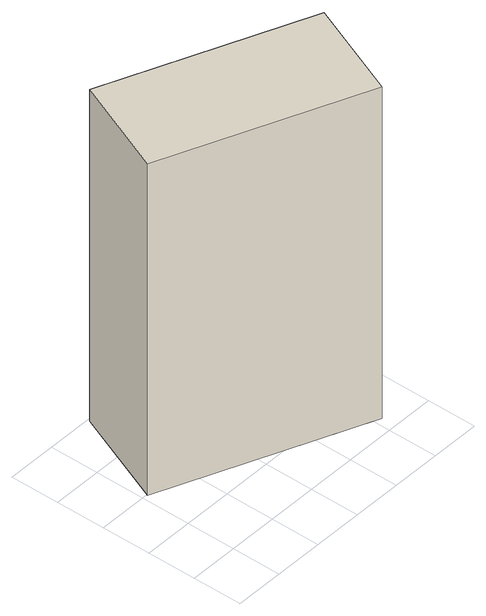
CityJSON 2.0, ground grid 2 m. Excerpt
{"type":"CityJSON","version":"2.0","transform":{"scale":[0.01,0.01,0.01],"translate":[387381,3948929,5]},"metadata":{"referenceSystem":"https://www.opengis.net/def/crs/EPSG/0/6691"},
"CityObjects":{
"building1":{"type":"Building","attributes":{"大字・町コード":"39","13_区市町村コード_大字・町コード_町・丁目コード":"13101039000","measuredHeight":18.6,"BuildingDetails.buildingRoofEdgeArea":37.54,"BuildingDetails.districtsAndZonesType":"5","BuildingDetails.prefecture":"13","BuildingDetails.city":"13101","BuildingDetails.surveyYear":2016},"address":[{"country":"日本","locality":"東京都千代田区皇居外苑"}],"geometry":[{"type":"Solid","lod":"1","boundaries":[[[[0,1,2,3]],[[2,4,5,3]],[[1,6,4,2]],[[0,7,6,1]],[[3,5,7,0]],[[4,6,7,5]]]]}]}
},
"vertices":[
[832,61,13],[23,397,13],[187,793,13],[996,456,13],[187,793,1465],[996,456,1465],[23,397,1465],[832,61,1465]
]}
